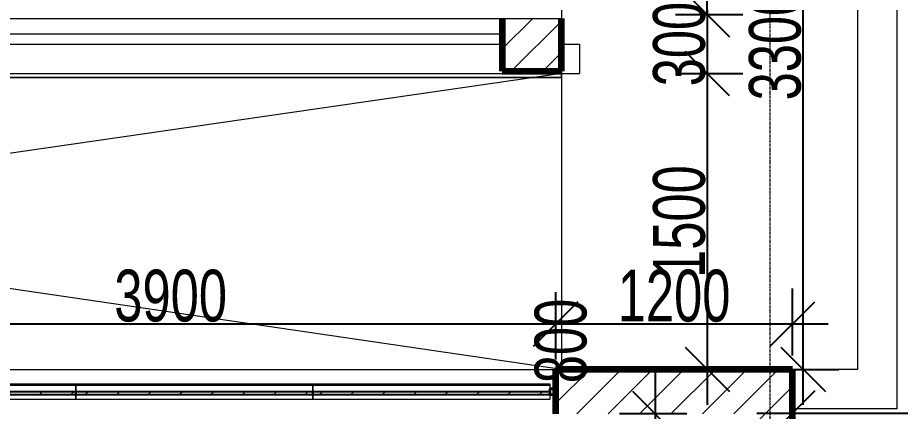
# Model space of a CAD drawing. Header units: millimetres. Extents: x -35190 to 411743, y -233114 to 23872.
# Drawn here: x 158459 to 162931, y 4887 to 6883 of the extents above; entities that cross this region are included whole.
import ezdxf

# ---------------------------------------------------------------- set-up
doc = ezdxf.new("R2010")
doc.units = ezdxf.units.MM
doc.linetypes.add('Grid Line', pattern=[22.225, 12.7, -3.175, 3.175, -3.175])
for name, color, linetype, lineweight in [('A-ANNO-DIMS', 211, 'Continuous', 9), ('A-DETL-THIN', 151, 'Continuous', 18), ('A-FLOR', 192, 'Continuous', 18), ('A-FLOR-HRAL', 11, 'Continuous', 18), ('A-GLAZ-CURT', 52, 'Continuous', 18), ('A-GLAZ-CWMG', 51, 'Continuous', 18), ('A-WALL', 113, 'Continuous', 18), ('A-WALL-PATT', 111, 'Continuous', 18), ('Q-CASE', 31, 'Continuous', 18), ('S-GRID', 1, 'Continuous', 9)]:
    doc.layers.add(name, color=color, linetype=linetype, lineweight=lineweight)
doc.styles.add('Arial_3', font='arial.ttf', dxfattribs={"width": 0.8, "height": 375})
doc.styles.add('Arial_8', font='arial.ttf', dxfattribs={"width": 0.7, "height": 262.5})
doc.dimstyles.new('main_4_5mm', dxfattribs={"dimscale": 304.8, "dimtxt": 382.597275, "dimasz": 0.738189, "dimexe": 0.590551, "dimexo": 0.0625, "dimgap": 0.024606, "dimtad": 1, "dimdec": 0, "dimzin": 0, "dimdsep": 46, "dimtxsty": 'Arial_3', "dimblk1": 'OBLIQUE', "dimblk2": 'OBLIQUE', "dimsah": 1, "dimcen": 0.09, "dimdle": 0.590551, "dimazin": 0, "dimtfac": 1, "dimtdec": 4, "dimtix": 1, "dimtmove": 0, "dimatfit": 3, "dimfxl": 0.590551, "dimfxlon": 1, "dimtvp": 1, "dimtolj": 1, "dimtzin": 0, "dimarcsym": 2})
doc.dimstyles.new('small_3_5mm', dxfattribs={"dimscale": 304.8, "dimtxt": 267.818092, "dimasz": 0.738189, "dimexe": 0.590551, "dimexo": 0.0625, "dimgap": 0.024606, "dimtad": 1, "dimdec": 0, "dimzin": 0, "dimdsep": 46, "dimtxsty": 'Arial_8', "dimblk1": 'OBLIQUE', "dimblk2": 'OBLIQUE', "dimsah": 1, "dimcen": 0.09, "dimdle": 0.590551, "dimazin": 0, "dimtfac": 1, "dimtdec": 4, "dimtix": 1, "dimtmove": 0, "dimatfit": 3, "dimfxl": 0.590551, "dimfxlon": 1, "dimtvp": 1, "dimtolj": 1, "dimtzin": 0, "dimarcsym": 2})
doc.dimstyles.new('small_3_5mm_1', dxfattribs={"dimscale": 304.8, "dimtxt": 267.818092, "dimasz": 0.738189, "dimexe": 0.590551, "dimexo": 0.0625, "dimgap": 0.024606, "dimtad": 1, "dimdec": 0, "dimzin": 0, "dimdsep": 46, "dimtxsty": 'Arial_8', "dimblk1": 'OBLIQUE', "dimblk2": 'OBLIQUE', "dimsah": 1, "dimcen": 0.09, "dimdle": 0.590551, "dimazin": 0, "dimtfac": 1, "dimtdec": 4, "dimtix": 1, "dimtmove": 1, "dimatfit": 3, "dimfxl": 0.590551, "dimfxlon": 1, "dimtvp": 1, "dimtolj": 1, "dimtzin": 0, "dimarcsym": 2})
pattern_1 = [(45, (140110.45, -3260.38), (-79.5495, 79.5495), [])]

# ---------------------------------------------------------------- blocks, each defined once
blk = doc.blocks.new('Top Rail Type - Top Rail_Internal_-623471-FIRST FLOOR')
at = {"layer": 'A-FLOR-HRAL'}
for p, q in [((15973.9, 9839.7), (21103.9, 9839.7)), ((21103.9, 9859.7), (21103.9, 9857.4))]:
    blk.add_line(p, q, dxfattribs=at)
blk = doc.blocks.new('Top Rail Type - Top Rail_Internal_-V45-FIRST FLOOR')
at = {"layer": 'A-FLOR-HRAL'}
for q in [(15973.9, 9839.7), (21103.9, 9859.7)]:
    blk.add_line((21103.9, 9839.7), q, dxfattribs=at)
blk = doc.blocks.new('Top Rail Type - Top Rail_Internal_-623587-FIRST FLOOR')
at = {"layer": 'A-FLOR-HRAL'}
for p in [(21103.9, 10179.7), (1223.9, 10139.7)]:
    blk.add_line(p, (21103.9, 10139.7), dxfattribs=at)
blk = doc.blocks.new('Casework 2 - Casework 2-644764-FIRST FLOOR')
at = {"layer": 'Q-CASE'}
for p, q in [((22803.9, 8159.7), (22803.9, 11859.7)), ((22603.9, 11659.7), (22603.9, 8359.7)), ((20803.9, 10060.2), (16241.4, 10060.2)), ((16241.4, 10009.7), (20803.9, 10009.7)), ((21103.9, 10009.7), (21195, 10009.7)), ((21195, 10009.7), (21195, 9859.7)), ((16019.6, 9859.7), (21195, 9859.7)), ((22603.9, 8359.7), (22273.9, 8359.7)), ((22803.9, 8159.7), (22273.9, 8159.7))]:
    blk.add_line(p, q, dxfattribs=at)
blk = doc.blocks.new('grill panel - grill panel-704256-FIRST FLOOR')
at = {"layer": 'A-GLAZ-CURT'}
for p, q in [((600, 0.4), (600, -32.3)), ((-600, -32.3), (-600, -15)), ((-600, -39.4), (-600, -32.3)), ((600, -32.3), (-600, -32.3)), ((600, -39.4), (-600, -39.4)), ((600, -32.3), (600, -39.4))]:
    blk.add_line(p, q, dxfattribs=at)
blk = doc.blocks.new('grill panel - grill panel-V77-FIRST FLOOR')
at = {"layer": 'A-GLAZ-CURT'}
h = blk.add_hatch(dxfattribs=at)
h.set_pattern_fill('FP_39', color=256, style=0, pattern_type=2)
h.set_pattern_definition([(225, (20443.9, 8247.18), (79.5495, -79.5495), [])])
h.paths.add_polyline_path([(462.1, 14.6), (-600, 14.6), (-600, 0.4), (600, 0.4), (600, 14.6)])
for p, q in [((-600, 15), (-600, 39.4)), ((-600, 39.4), (600, 39.4)), ((600, 39.4), (600, 14.6))]:
    blk.add_line(p, q, dxfattribs=at)
at = {"layer": 'A-GLAZ-CURT', "lineweight": 25}
for p, q in [((-600, 14.6), (-600, 0.4)), ((600, 14.6), (-600, 14.6)), ((-600, 0.4), (600, 0.4)), ((600, 0.4), (600, 14.6))]:
    blk.add_line(p, q, dxfattribs=at)
blk = doc.blocks.new('Rectangular Mullion - 30mm Square-V79-FIRST FLOOR')
at = {"layer": 'A-GLAZ-CWMG', "lineweight": 35}
for p, q in [((0, 15), (-30, 15)), ((-30, 15), (-30, -14.6)), ((0, -15), (0, 15)), ((-30, -15), (0, -15))]:
    blk.add_line(p, q, dxfattribs=at)
blk = doc.blocks.new('grill panel - grill panel-V73-FIRST FLOOR')
at = {"layer": 'A-GLAZ-CURT'}
for p, q in [((-600, -32.3), (-600, 0.4)), ((600, 0.4), (600, -32.3)), ((-600, -39.4), (-600, -32.3)), ((600, -32.3), (-600, -32.3)), ((600, -39.4), (-600, -39.4)), ((600, -32.3), (600, -39.4))]:
    blk.add_line(p, q, dxfattribs=at)
blk = doc.blocks.new('grill panel - grill panel-V80-FIRST FLOOR')
at = {"layer": 'A-GLAZ-CURT'}
h = blk.add_hatch(dxfattribs=at)
h.set_pattern_fill('FP_40', color=256, style=0, pattern_type=2)
h.set_pattern_definition([(225, (19243.9, 8247.18), (79.5495, -79.5495), [])])
h.paths.add_polyline_path([(600, 14.6), (-600, 14.6), (-600, 0.4), (600, 0.4), (600, 9.2)])
for p, q in [((-600, 14.6), (-600, 39.4)), ((-600, 39.4), (600, 39.4)), ((600, 39.4), (600, 14.6))]:
    blk.add_line(p, q, dxfattribs=at)
at = {"layer": 'A-GLAZ-CURT', "lineweight": 25}
for p, q in [((-600, 14.6), (-600, 0.4)), ((600, 14.6), (-600, 14.6)), ((-600, 0.4), (600, 0.4)), ((600, 0.4), (600, 14.6))]:
    blk.add_line(p, q, dxfattribs=at)
blk = doc.blocks.new('grill panel - grill panel-V81-FIRST FLOOR')
at = {"layer": 'A-GLAZ-CURT'}
h = blk.add_hatch(dxfattribs=at)
h.set_pattern_fill('FP_41', color=256, style=0, pattern_type=2)
h.set_pattern_definition([(225, (18043.9, 8247.18), (79.5495, -79.5495), [])])
h.paths.add_polyline_path([(600, 14.6), (-600, 14.6), (-600, 0.4), (600, 0.4), (600, 9.2)])
for p, q in [((-600, 14.6), (-600, 39.4)), ((-600, 39.4), (600, 39.4)), ((600, 39.4), (600, 14.6))]:
    blk.add_line(p, q, dxfattribs=at)
at = {"layer": 'A-GLAZ-CURT', "lineweight": 25}
for p, q in [((-600, 14.6), (-600, 0.4)), ((600, 14.6), (-600, 14.6)), ((-600, 0.4), (600, 0.4)), ((600, 0.4), (600, 14.6))]:
    blk.add_line(p, q, dxfattribs=at)
blk = doc.blocks.new('_Oblique')
at = {"color": 0, "linetype": 'ByBlock', "lineweight": -2}
blk.add_line((-0.5, -0.5), (0.5, 0.5), dxfattribs=at)
blk = doc.blocks.new('*D3910')
at = {"layer": 'A-ANNO-DIMS', "color": 0, "lineweight": -2, "transparency": 16777216}
for p, q in [((161463.4, 5099.3), (161688.4, 5099.3)), ((161688.4, 5099.3), (161688.4, 4874.3)), ((161688.4, 5054.3), (161688.4, 3894.3)), ((161849.4, 4874.3), (161508.4, 4874.3)), ((161849.4, 4074.3), (161508.4, 4074.3))]:
    blk.add_line(p, q, dxfattribs=at)
at = {"layer": 'Defpoints', "color": 0, "transparency": 16777216}
for p in [(161868.4, 4874.3), (161688.4, 4074.3), (161868.4, 4074.3)]:
    blk.add_point(p, dxfattribs=at)
at = {"layer": 'A-ANNO-DIMS', "color": 0, "lineweight": -2, "transparency": 16777216, "xscale": 224.9999999999999, "yscale": 224.9999999999999, "zscale": 224.9999999999999}
for p, rotation in [((161688.4, 4874.3), 90), ((161688.4, 4074.3), 270)]:
    blk.add_blockref('_Oblique', p, dxfattribs=dict(at, rotation=rotation))
at = {"layer": 'A-ANNO-DIMS', "color": 0, "transparency": 16777216, "insert": (161078.1, 5029.6), "char_height": 262.5, "width": 504.322, "attachment_point": 1, "rotation": 90, "line_spacing_factor": 0.941778, "style": 'Arial_8'}
blk.add_mtext('\\A1;800', dxfattribs=at)
blk = doc.blocks.new('*D3571')
at = {"layer": 'A-ANNO-DIMS', "color": 0, "lineweight": -2, "transparency": 16777216}
for p, q in [((162384.4, 5039.2), (162384.4, 4698.3)), ((171309.4, 5039.2), (171309.4, 4698.3)), ((162204.4, 4878.3), (171489.4, 4878.3))]:
    blk.add_line(p, q, dxfattribs=at)
at = {"layer": 'Defpoints', "color": 0, "transparency": 16777216}
for p in [(162384.4, 5058.3), (171309.4, 5058.3), (171309.4, 4878.3)]:
    blk.add_point(p, dxfattribs=at)
at = {"layer": 'A-ANNO-DIMS', "color": 0, "lineweight": -2, "transparency": 16777216, "xscale": 224.9999999999999, "yscale": 224.9999999999999, "zscale": 224.9999999999999, "rotation": 180}
blk.add_blockref('_Oblique', (162384.4, 4878.3), dxfattribs=at)
at = {"layer": 'A-ANNO-DIMS', "color": 0, "lineweight": -2, "transparency": 16777216, "xscale": 224.9999999999999, "yscale": 224.9999999999999, "zscale": 224.9999999999999}
blk.add_blockref('_Oblique', (171309.4, 4878.3), dxfattribs=at)
at = {"layer": 'A-ANNO-DIMS', "color": 0, "transparency": 16777216, "insert": (166846.9, 5077.3), "char_height": 375, "width": 1101.88, "attachment_point": 5, "style": 'Arial_3'}
blk.add_mtext('\\A1;8925', dxfattribs=at)
blk = doc.blocks.new('*D4025')
at = {"layer": 'A-ANNO-DIMS', "color": 0, "lineweight": -2, "transparency": 16777216}
for p, q in [((157284.4, 5491.5), (157284.4, 5150.5)), ((161184.4, 5491.5), (161184.4, 5150.5)), ((157104.4, 5330.5), (161364.4, 5330.5))]:
    blk.add_line(p, q, dxfattribs=at)
at = {"layer": 'Defpoints', "color": 0, "transparency": 16777216}
for p in [(157284.4, 5510.5), (161184.4, 5510.5), (161184.4, 5330.5)]:
    blk.add_point(p, dxfattribs=at)
at = {"layer": 'A-ANNO-DIMS', "color": 0, "lineweight": -2, "transparency": 16777216, "xscale": 224.9999999999999, "yscale": 224.9999999999999, "zscale": 224.9999999999999, "rotation": 180}
blk.add_blockref('_Oblique', (157284.4, 5330.5), dxfattribs=at)
at = {"layer": 'A-ANNO-DIMS', "color": 0, "lineweight": -2, "transparency": 16777216, "xscale": 224.9999999999999, "yscale": 224.9999999999999, "zscale": 224.9999999999999}
blk.add_blockref('_Oblique', (161184.4, 5330.5), dxfattribs=at)
at = {"layer": 'A-ANNO-DIMS', "color": 0, "transparency": 16777216, "insert": (159234.4, 5472.1), "char_height": 262.5, "width": 672.429, "attachment_point": 5, "style": 'Arial_8'}
blk.add_mtext('\\A1;3900', dxfattribs=at)
blk = doc.blocks.new('*D4026')
at = {"layer": 'A-ANNO-DIMS', "color": 0, "lineweight": -2, "transparency": 16777216}
for p, q in [((162384.4, 5169.6), (162384.4, 5510.5)), ((161184.4, 5491.5), (161184.4, 5150.5)), ((161004.4, 5330.5), (162564.4, 5330.5))]:
    blk.add_line(p, q, dxfattribs=at)
at = {"layer": 'Defpoints', "color": 0, "transparency": 16777216}
for p in [(161184.4, 5510.5), (162384.4, 5330.5), (162384.4, 5150.5)]:
    blk.add_point(p, dxfattribs=at)
at = {"layer": 'A-ANNO-DIMS', "color": 0, "lineweight": -2, "transparency": 16777216, "xscale": 224.9999999999999, "yscale": 224.9999999999999, "zscale": 224.9999999999999, "rotation": 180}
blk.add_blockref('_Oblique', (161184.4, 5330.5), dxfattribs=at)
at = {"layer": 'A-ANNO-DIMS', "color": 0, "lineweight": -2, "transparency": 16777216, "xscale": 224.9999999999999, "yscale": 224.9999999999999, "zscale": 224.9999999999999}
blk.add_blockref('_Oblique', (162384.4, 5330.5), dxfattribs=at)
at = {"layer": 'A-ANNO-DIMS', "color": 0, "transparency": 16777216, "insert": (161784.4, 5472), "char_height": 262.5, "width": 672.429, "attachment_point": 5, "style": 'Arial_8'}
blk.add_mtext('\\A1;1200', dxfattribs=at)
blk = doc.blocks.new('*D4065')
at = {"layer": 'A-ANNO-DIMS', "color": 0, "lineweight": -2, "transparency": 16777216}
for p, q in [((161952.6, 8579.3), (161952.6, 6719.3)), ((162113.5, 8399.3), (161772.6, 8399.3)), ((161791.6, 6899.3), (162132.6, 6899.3))]:
    blk.add_line(p, q, dxfattribs=at)
at = {"layer": 'Defpoints', "color": 0, "transparency": 16777216}
for p in [(162132.6, 8399.3), (161772.6, 6899.3), (161952.6, 6899.3)]:
    blk.add_point(p, dxfattribs=at)
at = {"layer": 'A-ANNO-DIMS', "color": 0, "lineweight": -2, "transparency": 16777216, "xscale": 224.9999999999999, "yscale": 224.9999999999999, "zscale": 224.9999999999999}
for p, rotation in [((161952.6, 8399.3), 90), ((161952.6, 6899.3), 270)]:
    blk.add_blockref('_Oblique', p, dxfattribs=dict(at, rotation=rotation))
at = {"layer": 'A-ANNO-DIMS', "color": 0, "transparency": 16777216, "insert": (161811.1, 7649.3), "char_height": 262.5, "width": 672.429, "attachment_point": 5, "rotation": 90, "style": 'Arial_8'}
blk.add_mtext('\\A1;1500', dxfattribs=at)
blk = doc.blocks.new('*D4066')
at = {"layer": 'A-ANNO-DIMS', "color": 0, "lineweight": -2, "transparency": 16777216}
for p, q in [((161952.6, 6899.3), (161952.6, 7124.3)), ((161791.6, 6899.3), (162132.6, 6899.3)), ((161952.6, 6899.3), (161952.6, 6599.3)), ((161791.6, 6599.3), (162132.6, 6599.3)), ((161952.6, 6599.3), (161952.6, 6374.3))]:
    blk.add_line(p, q, dxfattribs=at)
at = {"layer": 'Defpoints', "color": 0, "transparency": 16777216}
for p in [(161772.6, 6899.3), (161772.6, 6599.3), (161952.6, 6599.3)]:
    blk.add_point(p, dxfattribs=at)
at = {"layer": 'A-ANNO-DIMS', "color": 0, "lineweight": -2, "transparency": 16777216, "xscale": 224.9999999999999, "yscale": 224.9999999999999, "zscale": 224.9999999999999}
for p, rotation in [((161952.6, 6899.3), 270), ((161952.6, 6599.3), 90)]:
    blk.add_blockref('_Oblique', p, dxfattribs=dict(at, rotation=rotation))
at = {"layer": 'A-ANNO-DIMS', "color": 0, "transparency": 16777216, "insert": (161811, 6749.3), "char_height": 262.5, "width": 504.322, "attachment_point": 5, "rotation": 90, "style": 'Arial_8'}
blk.add_mtext('\\A1;300', dxfattribs=at)
blk = doc.blocks.new('*D4067')
at = {"layer": 'A-ANNO-DIMS', "color": 0, "lineweight": -2, "transparency": 16777216}
for p, q in [((161952.6, 6779.3), (161952.6, 4919.3)), ((161791.6, 6599.3), (162132.6, 6599.3)), ((162113.5, 5099.3), (161772.6, 5099.3))]:
    blk.add_line(p, q, dxfattribs=at)
at = {"layer": 'Defpoints', "color": 0, "transparency": 16777216}
for p in [(161772.6, 6599.3), (161952.6, 5099.3), (162132.6, 5099.3)]:
    blk.add_point(p, dxfattribs=at)
at = {"layer": 'A-ANNO-DIMS', "color": 0, "lineweight": -2, "transparency": 16777216, "xscale": 224.9999999999999, "yscale": 224.9999999999999, "zscale": 224.9999999999999}
for p, rotation in [((161952.6, 6599.3), 90), ((161952.6, 5099.3), 270)]:
    blk.add_blockref('_Oblique', p, dxfattribs=dict(at, rotation=rotation))
at = {"layer": 'A-ANNO-DIMS', "color": 0, "transparency": 16777216, "insert": (161811.1, 5849.3), "char_height": 262.5, "width": 672.429, "attachment_point": 5, "rotation": 90, "style": 'Arial_8'}
blk.add_mtext('\\A1;1500', dxfattribs=at)
blk = doc.blocks.new('*D4068')
at = {"layer": 'A-ANNO-DIMS', "color": 0, "lineweight": -2, "transparency": 16777216}
for p, q in [((162438.4, 4919.3), (162438.4, 8579.3)), ((162277.5, 8399.3), (162618.4, 8399.3)), ((162277.5, 5099.3), (162618.4, 5099.3))]:
    blk.add_line(p, q, dxfattribs=at)
at = {"layer": 'Defpoints', "color": 0, "transparency": 16777216}
for p in [(162258.4, 8399.3), (162438.4, 8399.3), (162258.4, 5099.3)]:
    blk.add_point(p, dxfattribs=at)
at = {"layer": 'A-ANNO-DIMS', "color": 0, "lineweight": -2, "transparency": 16777216, "xscale": 224.9999999999999, "yscale": 224.9999999999999, "zscale": 224.9999999999999}
for p, rotation in [((162438.4, 8399.3), 90), ((162438.4, 5099.3), 270)]:
    blk.add_blockref('_Oblique', p, dxfattribs=dict(at, rotation=rotation))
at = {"layer": 'A-ANNO-DIMS', "color": 0, "transparency": 16777216, "insert": (162296.8, 6749.3), "char_height": 262.5, "width": 672.429, "attachment_point": 5, "rotation": 90, "style": 'Arial_8'}
blk.add_mtext('\\A1;3300', dxfattribs=at)

msp = doc.modelspace()

# ---------------------------------------------------------------- hatches: boundary and pattern name
at = {"layer": 'A-WALL-PATT'}
h = msp.add_hatch(dxfattribs=at)
h.set_pattern_fill('FP_1', color=256, style=0, pattern_type=2)
h.set_pattern_definition(pattern_1)
h.paths.add_polyline_path([(161116.8, 6611.2), (161214.4, 6611.2), (161214.4, 6879.3), (160914.4, 6879.3), (160914.4, 6611.2), (160951.2, 6611.2)])
h = msp.add_hatch(dxfattribs=at)
h.set_pattern_fill('FP_1', color=256, style=0, pattern_type=2)
h.set_pattern_definition(pattern_1)
h.paths.add_polyline_path([(161184.4, 4874.3), (162159.4, 4874.3), (162159.4, 5099.3), (161184.4, 5099.3)])
h = msp.add_hatch(dxfattribs=at)
h.set_pattern_fill('FP_1', color=256, style=0, pattern_type=2)
h.set_pattern_definition(pattern_1)
h.paths.add_polyline_path([(162159.4, 4074.3), (162384.4, 4074.3), (162384.4, 5099.3), (162159.4, 5099.3), (162159.4, 4769.8)])

# ---------------------------------------------------------------- linework, layer by layer
at = {"layer": 'A-DETL-THIN'}
for p, q in [((161214.4, 8399.3), (161214.4, 5099.3)), ((162714.4, 8399.3), (162714.4, 5099.3)), ((161214.4, 6599.3), (156059.4, 5854.3)), ((156084.4, 6599.3), (161244.4, 6599.3)), ((161214.4, 5099.3), (156059.4, 5854.3)), ((157284.4, 5099.3), (161184.4, 5099.3)), ((162714.4, 5099.3), (162384.4, 5099.3))]:
    msp.add_line(p, q, dxfattribs=at)
at = {"layer": 'A-FLOR'}
msp.add_line((161214.4, 6579.3), (161214.4, 5099.3), dxfattribs=at)
at = {"layer": 'A-WALL', "lineweight": 140}
for p, q in [((160914.4, 6879.3), (160914.4, 6611.2)), ((161214.4, 6611.2), (161214.4, 6879.3)), ((160914.4, 6611.2), (161214.4, 6611.2)), ((162384.4, 5099.3), (161184.4, 5099.3)), ((161184.4, 5099.3), (161184.4, 4874.3)), ((162384.4, 3274.3), (162384.4, 5099.3))]:
    msp.add_line(p, q, dxfattribs=at)
at = {"layer": 'S-GRID', "linetype": 'Grid Line'}
msp.add_line((162271.9, -26662), (162271.9, 15610.8), dxfattribs=at)

# ---------------------------------------------------------------- block references
at = {"layer": 'A-FLOR-HRAL'}
for name in ['Top Rail Type - Top Rail_Internal_-623587-FIRST FLOOR', 'Top Rail Type - Top Rail_Internal_-623471-FIRST FLOOR', 'Top Rail Type - Top Rail_Internal_-V45-FIRST FLOOR']:
    msp.add_blockref(name, (140110.5, -3260.4), dxfattribs=at)
at = {"layer": 'A-GLAZ-CURT', "rotation": 180}
for name, p in [('grill panel - grill panel-V73-FIRST FLOOR', (158154.4, 4986.8)), ('grill panel - grill panel-V73-FIRST FLOOR', (159354.4, 4986.8)), ('grill panel - grill panel-704256-FIRST FLOOR', (160554.4, 4986.8)), ('grill panel - grill panel-V81-FIRST FLOOR', (158154.4, 4986.8)), ('grill panel - grill panel-V80-FIRST FLOOR', (159354.4, 4986.8)), ('grill panel - grill panel-V77-FIRST FLOOR', (160554.4, 4986.8))]:
    msp.add_blockref(name, p, dxfattribs=at)
at = {"layer": 'A-GLAZ-CWMG'}
msp.add_blockref('Rectangular Mullion - 30mm Square-V79-FIRST FLOOR', (161184.4, 4986.8), dxfattribs=at)
at = {"layer": 'Q-CASE'}
msp.add_blockref('Casework 2 - Casework 2-644764-FIRST FLOOR', (140110.5, -3260.4), dxfattribs=at)

# ---------------------------------------------------------------- dimensions: what is measured, and where the dimension line sits
at = {"layer": 'A-ANNO-DIMS'}
for base, p1, p2, override, picture, middle in [((161952.6, 6899.3), (162132.6, 8399.3), (161772.6, 6899.3), {"dimpost": '<>', "dimfxl": 1542.595216}, '*D4065', (161811.1, 7649.3)), ((162438.4, 8399.3), (162258.4, 5099.3), (162258.4, 8399.3), {"dimpost": '<>', "dimfxl": 3300}, '*D4068', (162296.8, 6749.3)), ((161952.6, 6599.3), (161772.6, 6899.3), (161772.6, 6599.3), {"dimpost": '<>', "dimfxl": 300}, '*D4066', (161811, 6749.3)), ((161952.6, 5099.3), (161772.6, 6599.3), (162132.6, 5099.3), {"dimpost": '<>', "dimfxl": 1542.595216}, '*D4067', (161811.1, 5849.3))]:
    dim = msp.add_linear_dim(base=base, p1=p1, p2=p2, angle=90, dimstyle='small_3_5mm', override=override, dxfattribs=at)
    dim.commit()
    dim.dimension.update_dxf_attribs({"geometry": picture, "text_midpoint": middle})
for base, p1, p2, dimstyle, override, picture, middle in [((161184.4, 5330.5), (157284.4, 5510.5), (161184.4, 5510.5), 'small_3_5mm', {"dimpost": '<>', "dimfxl": 3900}, '*D4025', (159234.4, 5472.1)), ((162384.4, 5330.5), (161184.4, 5510.5), (162384.4, 5150.5), 'small_3_5mm', {"dimpost": '<>', "dimfxl": 1252.836781}, '*D4026', (161784.4, 5472)), ((171309.4, 4878.3), (162384.4, 5058.3), (171309.4, 5058.3), 'main_4_5mm', {"dimpost": '<>', "dimfxl": 8925}, '*D3571', (166846.9, 5077.3))]:
    dim = msp.add_linear_dim(base=base, p1=p1, p2=p2, dimstyle=dimstyle, override=override, dxfattribs=at)
    dim.commit()
    dim.dimension.update_dxf_attribs({"geometry": picture, "text_midpoint": middle})
dim = msp.add_linear_dim(base=(161688.4, 4074.3), p1=(161868.4, 4874.3), p2=(161868.4, 4074.3), angle=90, dimstyle='small_3_5mm_1', override={"dimpost": '<>', "dimfxl": 800}, dxfattribs=at)
dim.commit()
dim.dimension.update_dxf_attribs({"geometry": '*D3910', "text_midpoint": (161515.1, 4916.6), "dimtype": 160, "text_rotation": 90})

doc.saveas('drawing.dxf')
